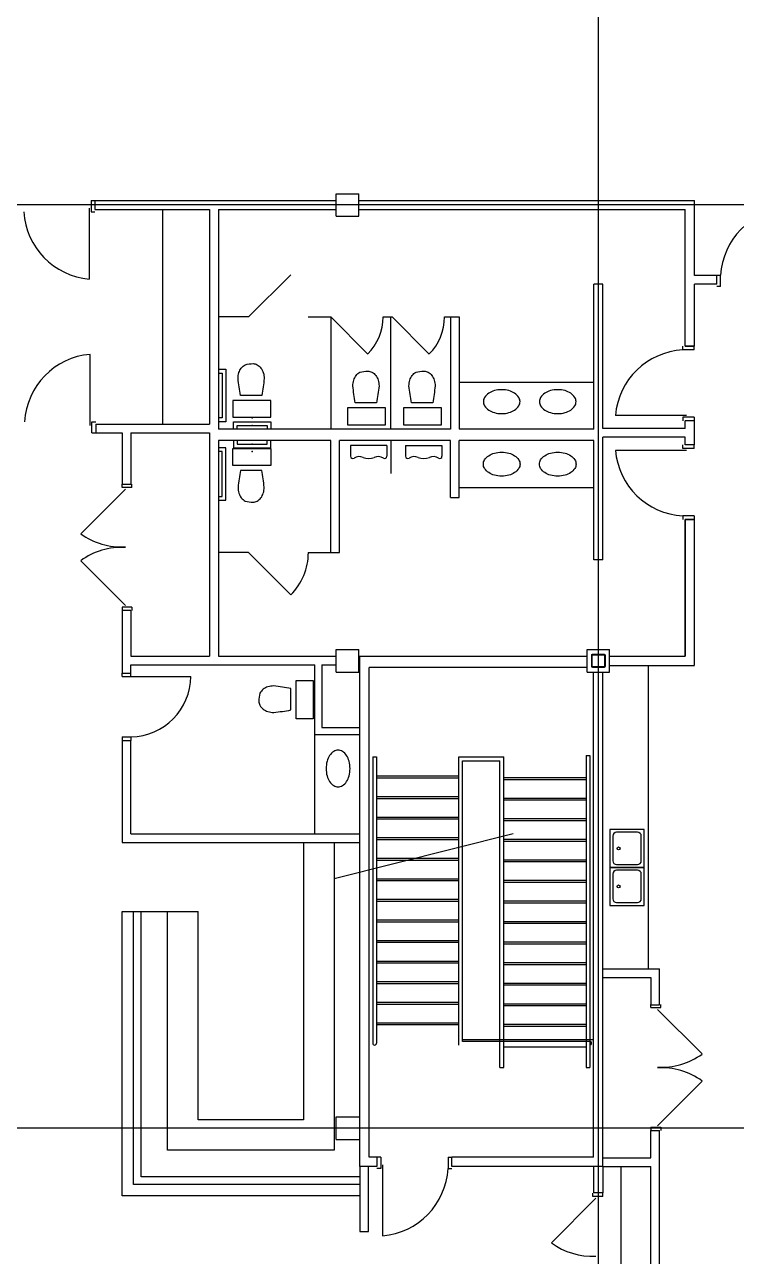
# Model space of a CAD drawing. Header units: millimetres. Extents: x 626570 to 643256, y 6233 to 11343.
# Drawn here: x 627226 to 627600, y 7213 to 7862 of the extents above; entities that cross this region are included whole.
import ezdxf

# ---------------------------------------------------------------- set-up
doc = ezdxf.new("R2010")
doc.units = ezdxf.units.MM
doc.header["$LTSCALE"] = 4000
doc.header["$MEASUREMENT"] = 0
doc.linetypes.add('DASHDOT', pattern=[1, 0.5, -0.25, 0, -0.25])
for name, color, linetype in [('2012-201_DOOR', 4, 'CONTINUOUS'), ('2012-201_FIXTURES', 4, 'CONTINUOUS'), ('2012-201_MILLWORK', 4, 'CONTINUOUS'), ('2012-201_STAIRS', 4, 'CONTINUOUS'), ('DOOR-THRESHOLD-42', 4, 'CONTINUOUS'), ('MASTERFOUNDATION_1', 4, 'DASHDOT'), ('MASTERFOUNDATION_25', 7, 'CONTINUOUS'), ('METAL-PARTITION', 4, 'CONTINUOUS'), ('STAIRS-ABOVE-BE59', 4, 'CONTINUOUS'), ('WALL-GYPSUM-BOARD', 7, 'CONTINUOUS')]:
    doc.layers.add(name, color=color, linetype=linetype)

msp = doc.modelspace()

# ---------------------------------------------------------------- linework, layer by layer
at = {"layer": '2012-201_DOOR', "linetype": 'Continuous'}
for p, q in [((627259.93, 7764.99), (627259.93, 7727.59)), ((627260.91, 7768.93), (627262.88, 7768.93)), ((627260.91, 7768.93), (627260.91, 7763.03)), ((627260.91, 7763.03), (627262.88, 7763.03)), ((627592.09, 7729.56), (627590.12, 7729.56)), ((627592.09, 7723.66), (627592.09, 7729.56)), ((627592.09, 7723.66), (627590.12, 7723.66)), ((627572.17, 7690.27), (627572.17, 7692.24)), ((627578.08, 7690.27), (627578.08, 7692.24)), ((627260.36, 7650.55), (627260.36, 7687.95)), ((627578.08, 7690.27), (627572.17, 7690.27)), ((627574.14, 7655.82), (627536.74, 7655.82)), ((627578.08, 7654.84), (627572.17, 7654.84)), ((627572.17, 7654.84), (627572.17, 7652.87)), ((627578.08, 7654.84), (627578.08, 7652.87)), ((627261.34, 7646.61), (627261.34, 7652.51)), ((627261.34, 7652.51), (627263.31, 7652.51)), ((627261.34, 7646.61), (627263.31, 7646.61)), ((627572.17, 7638.38), (627572.17, 7640.35)), ((627578.08, 7638.38), (627578.08, 7640.35)), ((627574.14, 7637.4), (627536.74, 7637.4)), ((627578.08, 7638.38), (627572.17, 7638.38)), ((627278.92, 7617.05), (627255.41, 7593.54)), ((627277.13, 7617.92), (627277.13, 7619.67)), ((627282.38, 7617.92), (627277.13, 7617.92)), ((627282.38, 7617.92), (627282.38, 7619.67)), ((627578.08, 7602.95), (627572.17, 7602.95)), ((627572.17, 7602.95), (627572.17, 7600.98)), ((627578.08, 7602.95), (627578.08, 7600.98)), ((627278.92, 7555.81), (627255.41, 7579.31)), ((627277.17, 7554.92), (627277.17, 7553.17)), ((627282.38, 7554.92), (627277.17, 7554.92)), ((627282.38, 7554.92), (627282.38, 7553.17)), ((627277.13, 7518.38), (627277.13, 7520.15)), ((627277.13, 7518.38), (627281.86, 7518.38)), ((627281.86, 7518.38), (627281.86, 7520.15)), ((627281.86, 7518.38), (627313.35, 7518.38)), ((627277.13, 7486.49), (627281.86, 7486.49)), ((627277.13, 7486.49), (627277.13, 7484.72)), ((627281.86, 7486.49), (627281.86, 7484.72)), ((627555.36, 7343.98), (627555.36, 7345.73)), ((627555.36, 7343.98), (627560.61, 7343.98)), ((627558.86, 7343.09), (627582.37, 7319.58)), ((627560.61, 7343.98), (627560.61, 7345.73)), ((627558.86, 7281.84), (627582.37, 7305.35)), ((627555.36, 7280.97), (627555.36, 7279.22)), ((627555.36, 7280.97), (627560.61, 7280.97)), ((627560.61, 7280.97), (627560.61, 7279.22)), ((627413.23, 7265.19), (627411.26, 7265.19)), ((627413.23, 7265.19), (627413.23, 7259.29)), ((627448.67, 7265.19), (627450.63, 7265.19)), ((627448.67, 7265.19), (627448.67, 7259.29)), ((627413.23, 7259.29), (627411.26, 7259.29)), ((627414.22, 7261.25), (627414.22, 7223.85)), ((627448.67, 7259.29), (627450.63, 7259.29)), ((627524.83, 7244.53), (627524.83, 7246.28)), ((627530.08, 7244.53), (627524.83, 7244.53)), ((627530.08, 7244.53), (627530.08, 7246.28)), ((627526.35, 7243.65), (627503.08, 7220.15))]:
    msp.add_line(p, q, dxfattribs=at)
at = {"layer": '2012-201_FIXTURES', "linetype": 'Continuous'}
for p, q in [((627350.68, 7666.37), (627339.46, 7666.37)), ((627335.36, 7663.71), (627335.36, 7654.84)), ((627355.36, 7663.71), (627335.36, 7663.71)), ((627355.36, 7654.84), (627355.36, 7663.71)), ((627395.76, 7659.77), (627395.76, 7650.9)), ((627415.76, 7659.77), (627395.76, 7659.77)), ((627411.08, 7662.43), (627399.86, 7662.43)), ((627415.76, 7650.9), (627415.76, 7659.77)), ((627425.29, 7659.77), (627425.29, 7650.9)), ((627445.29, 7659.77), (627425.29, 7659.77)), ((627440.61, 7662.43), (627429.39, 7662.43)), ((627445.29, 7650.9), (627445.29, 7659.77)), ((627335.36, 7654.84), (627355.36, 7654.84)), ((627395.76, 7650.9), (627415.76, 7650.9)), ((627425.29, 7650.9), (627445.29, 7650.9)), ((627416.52, 7640.04), (627397.39, 7640.04)), ((627397.39, 7640.04), (627397.39, 7634.31)), ((627416.52, 7640.04), (627416.52, 7634.31)), ((627426.35, 7640.04), (627445.49, 7640.04)), ((627426.35, 7640.04), (627426.35, 7634.31)), ((627445.49, 7640.04), (627445.49, 7634.31)), ((627335.36, 7638.38), (627355.36, 7638.38)), ((627335.36, 7629.51), (627335.36, 7638.38)), ((627355.36, 7638.38), (627355.36, 7629.51)), ((627355.36, 7629.51), (627335.36, 7629.51)), ((627350.68, 7626.85), (627339.46, 7626.85)), ((627366, 7500.71), (627366, 7512.07)), ((627368.7, 7516.22), (627377.68, 7516.22)), ((627368.7, 7495.97), (627368.7, 7516.22)), ((627377.68, 7516.22), (627377.68, 7495.97)), ((627377.68, 7495.97), (627368.7, 7495.97)), ((627551.86, 7437.82), (627533.86, 7437.82)), ((627533.86, 7437.82), (627533.86, 7417.82)), ((627535.36, 7434.32), (627535.36, 7421.32)), ((627548.36, 7436.32), (627537.36, 7436.32)), ((627550.36, 7421.32), (627550.36, 7434.32)), ((627551.86, 7417.82), (627551.86, 7437.82)), ((627537.36, 7419.32), (627548.36, 7419.32)), ((627533.86, 7417.82), (627551.86, 7417.82)), ((627551.86, 7417.82), (627533.86, 7417.82)), ((627533.86, 7417.82), (627533.86, 7397.82)), ((627535.36, 7414.32), (627535.36, 7401.32)), ((627548.36, 7416.32), (627537.36, 7416.32)), ((627550.36, 7401.32), (627550.36, 7414.32)), ((627551.86, 7397.82), (627551.86, 7417.82)), ((627533.86, 7397.82), (627551.86, 7397.82)), ((627537.36, 7399.32), (627548.36, 7399.32))]:
    msp.add_line(p, q, dxfattribs=at)
at = {"layer": '2012-201_FIXTURES', "linetype": 'Continuous', "flags": 128}
for points in [[(627339.46, 7666.37, -0.015251), (627338.19, 7675.25), (627338.19, 7675.25, -0.075792), (627338.66, 7678.33, -0.08602), (627339.91, 7680.77, -0.106), (627341.91, 7682.5), (627341.91, 7682.5, -0.067104), (627346.07, 7683.06, -0.126303), (627348.23, 7682.5, -0.106), (627350.23, 7680.77, -0.08602), (627351.48, 7678.33, -0.075792), (627351.95, 7675.25), (627351.95, 7675.25, -0.015251), (627350.68, 7666.37)], [(627399.86, 7662.44, -0.015251), (627398.59, 7671.32), (627398.59, 7671.32, -0.075792), (627399.06, 7674.39, -0.08602), (627400.31, 7676.83, -0.106), (627402.31, 7678.56), (627402.31, 7678.56, -0.067104), (627406.47, 7679.12, -0.126303), (627408.63, 7678.56, -0.106), (627410.63, 7676.83, -0.08602), (627411.88, 7674.39, -0.075792), (627412.35, 7671.32), (627412.35, 7671.32, -0.015251), (627411.08, 7662.44)], [(627429.39, 7662.44, -0.015251), (627428.12, 7671.32), (627428.12, 7671.32, -0.075792), (627428.59, 7674.39, -0.08602), (627429.84, 7676.83, -0.106), (627431.84, 7678.56), (627431.84, 7678.56, -0.067104), (627436, 7679.12, -0.126303), (627438.16, 7678.56, -0.106), (627440.16, 7676.83, -0.08602), (627441.41, 7674.39, -0.075792), (627441.88, 7671.32), (627441.88, 7671.32, -0.015251), (627440.61, 7662.44)], [(627339.46, 7626.84, 0.015251), (627338.19, 7617.96), (627338.19, 7617.96, 0.075792), (627338.66, 7614.89, 0.08602), (627339.91, 7612.45, 0.106), (627341.91, 7610.72), (627341.91, 7610.72, 0.067104), (627346.07, 7610.16, 0.126303), (627348.23, 7610.72, 0.106), (627350.23, 7612.45, 0.08602), (627351.48, 7614.89, 0.075792), (627351.95, 7617.96), (627351.95, 7617.96, 0.015251), (627350.68, 7626.84)], [(627366, 7512.07, 0.015251), (627357.01, 7513.36), (627357.01, 7513.36, 0.075792), (627353.89, 7512.88, 0.08602), (627351.42, 7511.62, 0.106), (627349.67, 7509.59), (627349.67, 7509.59, 0.067104), (627349.1, 7505.38, 0.126303), (627349.67, 7503.19, 0.106), (627351.42, 7501.17, 0.08602), (627353.89, 7499.9, 0.075792), (627357.01, 7499.42), (627357.01, 7499.42, 0.015251), (627366, 7500.71)]]:
    msp.add_lwpolyline(points, format="xyb", dxfattribs=at)
for points in [[(627476.89, 7656.77, 0.066096), (627480.73, 7657.28, 0.078706), (627483.71, 7658.61, 0.107169), (627485.88, 7660.81, 0.142343), (627486.54, 7663.06, 0.142343), (627485.88, 7665.32, 0.107169), (627483.71, 7667.52, 0.078706), (627480.73, 7668.85, 0.066096), (627476.89, 7669.36, 0.066096), (627473.04, 7668.85, 0.078706), (627470.06, 7667.52, 0.107169), (627467.89, 7665.32, 0.142343), (627467.24, 7663.06, 0.142343), (627467.89, 7660.81, 0.107169), (627470.06, 7658.61, 0.078706), (627473.04, 7657.28, 0.066096), (627476.89, 7656.77)], [(627506.38, 7656.77, 0.066096), (627510.22, 7657.28, 0.078706), (627513.2, 7658.61, 0.107169), (627515.37, 7660.81, 0.142343), (627516.03, 7663.06, 0.142343), (627515.37, 7665.32, 0.107169), (627513.2, 7667.52, 0.078706), (627510.22, 7668.85, 0.066096), (627506.38, 7669.36, 0.066096), (627502.53, 7668.85, 0.078706), (627499.55, 7667.52, 0.107169), (627497.38, 7665.32, 0.142343), (627496.72, 7663.06, 0.142343), (627497.38, 7660.81, 0.107169), (627499.55, 7658.61, 0.078706), (627502.53, 7657.28, 0.066096), (627506.38, 7656.77)], [(627476.89, 7636.45, -0.066096), (627480.73, 7635.94, -0.078706), (627483.71, 7634.61, -0.107169), (627485.88, 7632.41, -0.142343), (627486.54, 7630.15, -0.142343), (627485.88, 7627.9, -0.107169), (627483.71, 7625.7, -0.078706), (627480.73, 7624.36, -0.066096), (627476.89, 7623.85, -0.066096), (627473.04, 7624.36, -0.078706), (627470.06, 7625.7, -0.107169), (627467.89, 7627.9, -0.142343), (627467.24, 7630.15, -0.142343), (627467.89, 7632.41, -0.107169), (627470.06, 7634.61, -0.078706), (627473.04, 7635.94, -0.066096), (627476.89, 7636.45)], [(627506.38, 7636.45, -0.066096), (627510.22, 7635.94, -0.078706), (627513.2, 7634.61, -0.107169), (627515.37, 7632.41, -0.142343), (627516.03, 7630.15, -0.142343), (627515.37, 7627.9, -0.107169), (627513.2, 7625.7, -0.078706), (627510.22, 7624.36, -0.066096), (627506.38, 7623.85, -0.066096), (627502.53, 7624.36, -0.078706), (627499.55, 7625.7, -0.107169), (627497.38, 7627.9, -0.142343), (627496.72, 7630.15, -0.142343), (627497.38, 7632.41, -0.107169), (627499.55, 7634.61, -0.078706), (627502.53, 7635.94, -0.066096), (627506.38, 7636.45)], [(627384.52, 7469.88, 0.066096), (627385.03, 7466.03, 0.078706), (627386.36, 7463.05, 0.107169), (627388.56, 7460.88, 0.142343), (627390.81, 7460.22, 0.142343), (627393.07, 7460.88, 0.107169), (627395.27, 7463.05, 0.078706), (627396.6, 7466.03, 0.066096), (627397.11, 7469.88, 0.066096), (627396.6, 7473.72, 0.078706), (627395.27, 7476.7, 0.107169), (627393.07, 7478.87, 0.142343), (627390.81, 7479.53, 0.142343), (627388.56, 7478.87, 0.107169), (627386.36, 7476.7, 0.078706), (627385.03, 7473.72, 0.066096), (627384.52, 7469.88)]]:
    msp.add_lwpolyline(points, format="xyb", close=True, dxfattribs=at)
at = {"layer": '2012-201_FIXTURES', "linetype": 'Continuous'}
for centre in [(627538.36, 7427.82), (627538.36, 7407.82)]:
    msp.add_circle(centre, 0.787, dxfattribs=at)
for centre, radius, start, end in [((627398.57, 7634.31), 1.18, 180, 303.222), ((627401.96, 7629.14), 5, 65.364, 123.222), ((627406.96, 7640.04), 6.99, 245.365, 294.636), ((627411.96, 7629.14), 5, 56.778, 114.636), ((627415.34, 7634.31), 1.18, 236.778, 0), ((627427.53, 7634.31), 1.18, 180, 303.222), ((627430.92, 7629.14), 5, 65.364, 123.222), ((627435.92, 7640.04), 6.99, 245.364, 294.635), ((627440.92, 7629.14), 5, 56.778, 114.636), ((627444.31, 7634.31), 1.18, 236.778, 0), ((627537.36, 7434.32), 2, 90, 180), ((627548.36, 7434.32), 2, 0, 90), ((627537.36, 7421.32), 2, 180, 270), ((627548.36, 7421.32), 2, 270, 0), ((627537.36, 7414.32), 2, 90, 180), ((627548.36, 7414.32), 2, 0, 90), ((627537.36, 7401.32), 2, 180, 270), ((627548.36, 7401.32), 2, 270, 0)]:
    msp.add_arc(centre, radius, start, end, dxfattribs=at)
at = {"layer": '2012-201_MILLWORK', "linetype": 'Continuous'}
for p, q in [((627298.43, 7764.29), (627298.43, 7651.25)), ((627454.57, 7673.38), (627525.44, 7673.38)), ((627454.57, 7617.87), (627525.44, 7617.87)), ((627554.08, 7364.44), (627554.08, 7524.21)), ((627378.67, 7435.58), (627378.67, 7487.87)), ((627372.68, 7430.86), (627372.68, 7284.92)), ((627388.68, 7430.86), (627388.68, 7268.92)), ((627277.13, 7244.92), (627277.13, 7394.69)), ((627277.13, 7394.69), (627317.13, 7394.69)), ((627283.13, 7250.92), (627283.13, 7394.69)), ((627287.13, 7254.92), (627287.13, 7394.69)), ((627301.13, 7268.92), (627301.13, 7394.69)), ((627317.13, 7284.92), (627317.13, 7394.69)), ((627372.68, 7284.92), (627317.13, 7284.92)), ((627388.68, 7268.92), (627301.13, 7268.92)), ((627539.61, 7260.07), (627539.61, 7165.7)), ((627402.68, 7250.92), (627283.13, 7250.92)), ((627402.68, 7254.92), (627287.13, 7254.92)), ((627402.68, 7244.92), (627277.13, 7244.92))]:
    msp.add_line(p, q, dxfattribs=at)
at = {"layer": '2012-201_STAIRS', "linetype": 'Continuous'}
for p, q in [((627411.03, 7465.98), (627454.34, 7465.98)), ((627521.26, 7464.01), (627477.96, 7464.01)), ((627411.03, 7455.15), (627454.34, 7455.15)), ((627521.26, 7453.18), (627477.96, 7453.18)), ((627411.03, 7444.32), (627454.34, 7444.32)), ((627521.26, 7442.36), (627477.96, 7442.36)), ((627482.86, 7435.43), (627388.69, 7411.83)), ((627411.03, 7433.5), (627454.34, 7433.5)), ((627521.26, 7431.53), (627477.96, 7431.53)), ((627411.03, 7422.67), (627431.94, 7422.67)), ((627521.26, 7420.7), (627477.96, 7420.7)), ((627521.26, 7409.88), (627477.96, 7409.88)), ((627521.26, 7399.05), (627477.96, 7399.05)), ((627521.26, 7388.22), (627477.96, 7388.22)), ((627521.26, 7377.4), (627477.96, 7377.4)), ((627521.26, 7366.57), (627477.96, 7366.57)), ((627521.26, 7355.74), (627477.96, 7355.74)), ((627521.26, 7344.92), (627477.96, 7344.92)), ((627521.26, 7334.09), (627477.96, 7334.09)), ((627521.26, 7323.26), (627477.96, 7323.26))]:
    msp.add_line(p, q, dxfattribs=at)
at = {"layer": 'DOOR-THRESHOLD-42', "linetype": 'Continuous'}
for centre, radius, start, end in [((627263.09, 7765.13), 37.67, 183.198, 265.188), ((627629.7, 7727.46), 37.67, 94.812, 176.802), ((627263.52, 7650.41), 37.67, 94.812, 176.802), ((627574.27, 7652.66), 37.67, 93.198, 175.188), ((627574.27, 7640.56), 37.67, 184.812, 266.802), ((627276.83, 7622.85), 36.31, 233.844, 273.297), ((627276.82, 7550.01), 36.29, 86.682, 126.149), ((627281.09, 7518.75), 32.27, 271.362, 359.349), ((627560.96, 7348.88), 36.29, 266.682, 306.149), ((627560.95, 7276.04), 36.31, 53.844, 93.297), ((627411.06, 7261.39), 37.67, 274.812, 356.802), ((627524.28, 7248.81), 35.66, 233.506, 273.319)]:
    msp.add_arc(centre, radius, start, end, dxfattribs=at)
at = {"layer": 'MASTERFOUNDATION_1', "linetype": 'DASHDOT'}
for p, q in [((627527.76, 6626.93), (627527.76, 11123.23)), ((628161.49, 7766.61), (626795.24, 7766.61)), ((643023.86, 7526.61), (626795.24, 7526.61)), ((643023.86, 7526.61), (626795.24, 7526.61)), ((628161.49, 7280.51), (626795.24, 7280.51))]:
    msp.add_line(p, q, dxfattribs=at)
at = {"layer": 'MASTERFOUNDATION_25', "linetype": 'Continuous', "flags": 128}
for points in [[(627524.88, 7530.11), (627530.64, 7530.11), (627530.66, 7530.11), (627530.68, 7530.11), (627530.7, 7530.1), (627530.73, 7530.1), (627530.75, 7530.1), (627530.77, 7530.09), (627530.79, 7530.09), (627530.81, 7530.08), (627530.83, 7530.08), (627530.85, 7530.07), (627530.87, 7530.06), (627530.89, 7530.05), (627530.91, 7530.05), (627530.93, 7530.04), (627530.95, 7530.02), (627530.97, 7530.01), (627530.99, 7530), (627531, 7529.99), (627531.02, 7529.98), (627531.04, 7529.96), (627531.05, 7529.95), (627531.07, 7529.93), (627531.09, 7529.92), (627531.1, 7529.9), (627531.11, 7529.89), (627531.13, 7529.87), (627531.14, 7529.85), (627531.15, 7529.83), (627531.17, 7529.82), (627531.18, 7529.8), (627531.19, 7529.78), (627531.2, 7529.76), (627531.21, 7529.74), (627531.21, 7529.72), (627531.22, 7529.7), (627531.23, 7529.68), (627531.24, 7529.66), (627531.24, 7529.64), (627531.25, 7529.62), (627531.25, 7529.59), (627531.25, 7529.57), (627531.26, 7529.55), (627531.26, 7529.53), (627531.26, 7529.51), (627531.26, 7529.49), (627531.26, 7523.73), (627531.26, 7523.71), (627531.26, 7523.69), (627531.26, 7523.66), (627531.25, 7523.64), (627531.25, 7523.62), (627531.25, 7523.6), (627531.24, 7523.58), (627531.24, 7523.56), (627531.23, 7523.54), (627531.22, 7523.52), (627531.21, 7523.5), (627531.21, 7523.48), (627531.2, 7523.46), (627531.19, 7523.44), (627531.18, 7523.42), (627531.17, 7523.4), (627531.15, 7523.38), (627531.14, 7523.36), (627531.13, 7523.35), (627531.11, 7523.33), (627531.1, 7523.31), (627531.09, 7523.3), (627531.07, 7523.28), (627531.05, 7523.27), (627531.04, 7523.25), (627531.02, 7523.24), (627531, 7523.23), (627530.99, 7523.21), (627530.97, 7523.2), (627530.95, 7523.19), (627530.93, 7523.18), (627530.91, 7523.17), (627530.89, 7523.16), (627530.87, 7523.15), (627530.85, 7523.15), (627530.83, 7523.14), (627530.81, 7523.13), (627530.79, 7523.13), (627530.77, 7523.12), (627530.75, 7523.12), (627530.73, 7523.11), (627530.7, 7523.11), (627530.68, 7523.11), (627530.66, 7523.11), (627530.64, 7523.11), (627524.88, 7523.11), (627524.86, 7523.11), (627524.84, 7523.11), (627524.82, 7523.11), (627524.8, 7523.11), (627524.77, 7523.12), (627524.75, 7523.12), (627524.73, 7523.13), (627524.71, 7523.13), (627524.69, 7523.14), (627524.67, 7523.15), (627524.65, 7523.15), (627524.63, 7523.16), (627524.61, 7523.17), (627524.59, 7523.18), (627524.57, 7523.19), (627524.55, 7523.2), (627524.53, 7523.21), (627524.52, 7523.23), (627524.5, 7523.24), (627524.48, 7523.25), (627524.47, 7523.27), (627524.45, 7523.28), (627524.43, 7523.3), (627524.42, 7523.31), (627524.41, 7523.33), (627524.39, 7523.35), (627524.38, 7523.36), (627524.37, 7523.38), (627524.35, 7523.4), (627524.34, 7523.42), (627524.33, 7523.44), (627524.32, 7523.46), (627524.31, 7523.48), (627524.31, 7523.5), (627524.3, 7523.52), (627524.29, 7523.54), (627524.28, 7523.56), (627524.28, 7523.58), (627524.27, 7523.6), (627524.27, 7523.62), (627524.27, 7523.64), (627524.26, 7523.66), (627524.26, 7523.69), (627524.26, 7523.71), (627524.26, 7523.73), (627524.26, 7529.49), (627524.26, 7529.51), (627524.26, 7529.53), (627524.26, 7529.55), (627524.27, 7529.57), (627524.27, 7529.59), (627524.27, 7529.62), (627524.28, 7529.64), (627524.28, 7529.66), (627524.29, 7529.68), (627524.3, 7529.7), (627524.31, 7529.72), (627524.31, 7529.74), (627524.32, 7529.76), (627524.33, 7529.78), (627524.34, 7529.8), (627524.35, 7529.82), (627524.37, 7529.83), (627524.38, 7529.85), (627524.39, 7529.87), (627524.41, 7529.89), (627524.42, 7529.9), (627524.43, 7529.92), (627524.45, 7529.93), (627524.47, 7529.95), (627524.48, 7529.96), (627524.5, 7529.98), (627524.52, 7529.99), (627524.53, 7530), (627524.55, 7530.01), (627524.57, 7530.02), (627524.59, 7530.04), (627524.61, 7530.05), (627524.63, 7530.05), (627524.65, 7530.06), (627524.67, 7530.07), (627524.69, 7530.08), (627524.71, 7530.08), (627524.73, 7530.09), (627524.75, 7530.09), (627524.77, 7530.1), (627524.8, 7530.1), (627524.82, 7530.1), (627524.84, 7530.11), (627524.86, 7530.11), (627524.88, 7530.11)], [(627524.88, 7529.8), (627530.64, 7529.8), (627530.65, 7529.8), (627530.66, 7529.79), (627530.67, 7529.79), (627530.68, 7529.79), (627530.69, 7529.79), (627530.7, 7529.79), (627530.71, 7529.79), (627530.72, 7529.78), (627530.73, 7529.78), (627530.74, 7529.78), (627530.75, 7529.77), (627530.76, 7529.77), (627530.77, 7529.76), (627530.78, 7529.76), (627530.79, 7529.75), (627530.8, 7529.75), (627530.81, 7529.74), (627530.82, 7529.74), (627530.83, 7529.73), (627530.84, 7529.72), (627530.85, 7529.72), (627530.85, 7529.71), (627530.86, 7529.7), (627530.87, 7529.69), (627530.88, 7529.68), (627530.88, 7529.68), (627530.89, 7529.67), (627530.89, 7529.66), (627530.9, 7529.65), (627530.91, 7529.64), (627530.91, 7529.63), (627530.92, 7529.62), (627530.92, 7529.61), (627530.92, 7529.6), (627530.93, 7529.59), (627530.93, 7529.58), (627530.94, 7529.57), (627530.94, 7529.56), (627530.94, 7529.55), (627530.94, 7529.54), (627530.94, 7529.53), (627530.95, 7529.52), (627530.95, 7529.51), (627530.95, 7529.5), (627530.95, 7529.49), (627530.95, 7523.73), (627530.95, 7523.72), (627530.95, 7523.71), (627530.95, 7523.7), (627530.94, 7523.69), (627530.94, 7523.68), (627530.94, 7523.67), (627530.94, 7523.66), (627530.94, 7523.64), (627530.93, 7523.63), (627530.93, 7523.62), (627530.92, 7523.61), (627530.92, 7523.6), (627530.92, 7523.59), (627530.91, 7523.58), (627530.91, 7523.58), (627530.9, 7523.57), (627530.89, 7523.56), (627530.89, 7523.55), (627530.88, 7523.54), (627530.88, 7523.53), (627530.87, 7523.52), (627530.86, 7523.52), (627530.85, 7523.51), (627530.85, 7523.5), (627530.84, 7523.49), (627530.83, 7523.49), (627530.82, 7523.48), (627530.81, 7523.47), (627530.8, 7523.47), (627530.79, 7523.46), (627530.78, 7523.46), (627530.77, 7523.45), (627530.76, 7523.45), (627530.75, 7523.44), (627530.74, 7523.44), (627530.73, 7523.44), (627530.72, 7523.43), (627530.71, 7523.43), (627530.7, 7523.43), (627530.69, 7523.43), (627530.68, 7523.42), (627530.67, 7523.42), (627530.66, 7523.42), (627530.65, 7523.42), (627530.64, 7523.42), (627524.88, 7523.42), (627524.87, 7523.42), (627524.86, 7523.42), (627524.85, 7523.42), (627524.84, 7523.42), (627524.83, 7523.43), (627524.82, 7523.43), (627524.81, 7523.43), (627524.8, 7523.43), (627524.79, 7523.44), (627524.78, 7523.44), (627524.77, 7523.44), (627524.76, 7523.45), (627524.75, 7523.45), (627524.74, 7523.46), (627524.73, 7523.46), (627524.72, 7523.47), (627524.71, 7523.47), (627524.7, 7523.48), (627524.69, 7523.49), (627524.68, 7523.49), (627524.68, 7523.5), (627524.67, 7523.51), (627524.66, 7523.52), (627524.65, 7523.52), (627524.65, 7523.53), (627524.64, 7523.54), (627524.63, 7523.55), (627524.63, 7523.56), (627524.62, 7523.57), (627524.61, 7523.58), (627524.61, 7523.58), (627524.6, 7523.59), (627524.6, 7523.6), (627524.6, 7523.61), (627524.59, 7523.62), (627524.59, 7523.63), (627524.59, 7523.64), (627524.58, 7523.66), (627524.58, 7523.67), (627524.58, 7523.68), (627524.58, 7523.69), (627524.57, 7523.7), (627524.57, 7523.71), (627524.57, 7523.72), (627524.57, 7523.73), (627524.57, 7529.49), (627524.57, 7529.5), (627524.57, 7529.51), (627524.57, 7529.52), (627524.58, 7529.53), (627524.58, 7529.54), (627524.58, 7529.55), (627524.58, 7529.56), (627524.59, 7529.57), (627524.59, 7529.58), (627524.59, 7529.59), (627524.6, 7529.6), (627524.6, 7529.61), (627524.6, 7529.62), (627524.61, 7529.63), (627524.61, 7529.64), (627524.62, 7529.65), (627524.63, 7529.66), (627524.63, 7529.67), (627524.64, 7529.68), (627524.65, 7529.68), (627524.65, 7529.69), (627524.66, 7529.7), (627524.67, 7529.71), (627524.68, 7529.72), (627524.68, 7529.72), (627524.69, 7529.73), (627524.7, 7529.74), (627524.71, 7529.74), (627524.72, 7529.75), (627524.73, 7529.75), (627524.74, 7529.76), (627524.75, 7529.76), (627524.76, 7529.77), (627524.77, 7529.77), (627524.78, 7529.78), (627524.79, 7529.78), (627524.8, 7529.78), (627524.81, 7529.79), (627524.82, 7529.79), (627524.83, 7529.79), (627524.84, 7529.79), (627524.85, 7529.79), (627524.86, 7529.79), (627524.87, 7529.8), (627524.88, 7529.8)]]:
    msp.add_lwpolyline(points, close=True, dxfattribs=at)
at = {"layer": 'METAL-PARTITION', "linetype": 'Continuous'}
for p, q in [((627343.67, 7707.63), (627365.94, 7729.9)), ((627343.67, 7707.63), (627327.88, 7707.63)), ((627375.16, 7707.63), (627386.93, 7707.63)), ((627386.93, 7707.63), (627386.93, 7648.58)), ((627386.93, 7707.63), (627406.42, 7688.14)), ((627414.49, 7707.63), (627419.27, 7707.63)), ((627418.43, 7707.63), (627418.43, 7648.58)), ((627419.27, 7707.63), (627438.76, 7688.14)), ((627446.83, 7707.63), (627449.93, 7707.63)), ((627327.88, 7680.07), (627331.82, 7680.07)), ((627331.82, 7680.07), (627331.82, 7652.51)), ((627327.88, 7678.1), (627329.85, 7678.1)), ((627329.85, 7678.1), (627329.85, 7654.48)), ((627329.85, 7654.48), (627327.88, 7654.48)), ((627331.82, 7652.51), (627327.88, 7652.51)), ((627335.75, 7648.58), (627335.75, 7652.51)), ((627335.75, 7652.51), (627355.44, 7652.51)), ((627337.72, 7648.58), (627337.72, 7650.55)), ((627337.72, 7650.55), (627353.47, 7650.55)), ((627353.47, 7650.55), (627353.47, 7648.58)), ((627355.44, 7652.51), (627355.44, 7648.58)), ((627335.75, 7642.67), (627335.75, 7638.73)), ((627337.72, 7642.67), (627337.72, 7640.7)), ((627337.72, 7640.7), (627353.47, 7640.7)), ((627353.47, 7640.7), (627353.47, 7642.67)), ((627355.44, 7638.73), (627355.44, 7642.67)), ((627418.78, 7625.23), (627418.78, 7642.67)), ((627331.82, 7638.73), (627327.88, 7638.73)), ((627329.85, 7636.77), (627327.88, 7636.77)), ((627329.85, 7613.14), (627329.85, 7636.77)), ((627331.82, 7611.18), (627331.82, 7638.73)), ((627335.75, 7638.73), (627355.44, 7638.73)), ((627327.88, 7613.14), (627329.85, 7613.14)), ((627327.88, 7611.18), (627331.82, 7611.18)), ((627343.67, 7583.62), (627327.88, 7583.62)), ((627343.67, 7583.62), (627365.94, 7561.34)), ((627375.16, 7583.62), (627386.93, 7583.62))]:
    msp.add_line(p, q, dxfattribs=at)
for centre, radius in [((627386.93, 7707.63), 27.56), ((627419.27, 7707.63), 27.56), ((627343.67, 7583.62), 31.5)]:
    msp.add_arc(centre, radius, 315, 0, dxfattribs=at)
for p in [(627345.59, 7654.48), (627345.59, 7650.55), (627345.59, 7640.7), (627345.59, 7636.77)]:
    msp.add_point(p, dxfattribs=at)
at = {"layer": 'STAIRS-ABOVE-BE59', "linetype": 'Continuous'}
for p, q in [((627411.03, 7464.99), (627454.34, 7464.99)), ((627521.26, 7464.99), (627477.96, 7464.99)), ((627411.03, 7454.17), (627454.34, 7454.17)), ((627521.26, 7454.17), (627477.96, 7454.17)), ((627411.03, 7443.34), (627454.34, 7443.34)), ((627521.26, 7443.34), (627477.96, 7443.34)), ((627411.03, 7432.51), (627454.34, 7432.51)), ((627521.26, 7432.51), (627477.96, 7432.51)), ((627454.34, 7324.25), (627454.34, 7428.28)), ((627456.3, 7326.21), (627456.3, 7428.78)), ((627411.03, 7421.69), (627454.34, 7421.69)), ((627431.94, 7422.67), (627454.34, 7422.67)), ((627521.26, 7421.69), (627477.96, 7421.69)), ((627409.06, 7416.94), (627409.06, 7325.23)), ((627411.03, 7417.43), (627411.03, 7325.23)), ((627411.03, 7411.84), (627454.34, 7411.84)), ((627411.03, 7410.86), (627454.34, 7410.86)), ((627521.26, 7410.86), (627477.96, 7410.86)), ((627411.03, 7401.02), (627454.34, 7401.02)), ((627411.03, 7400.03), (627454.34, 7400.03)), ((627521.26, 7400.03), (627477.96, 7400.03)), ((627411.03, 7390.19), (627454.34, 7390.19)), ((627411.03, 7389.21), (627454.34, 7389.21)), ((627521.26, 7389.21), (627477.96, 7389.21)), ((627411.03, 7379.36), (627454.34, 7379.36)), ((627411.03, 7378.38), (627454.34, 7378.38)), ((627521.26, 7378.38), (627477.96, 7378.38)), ((627411.03, 7368.54), (627454.34, 7368.54)), ((627411.03, 7367.55), (627454.34, 7367.55)), ((627521.26, 7367.55), (627477.96, 7367.55)), ((627411.03, 7357.71), (627454.34, 7357.71)), ((627411.03, 7356.73), (627454.34, 7356.73)), ((627521.26, 7356.73), (627477.96, 7356.73)), ((627411.03, 7346.88), (627454.34, 7346.88)), ((627411.03, 7345.9), (627454.34, 7345.9)), ((627521.26, 7345.9), (627477.96, 7345.9)), ((627411.03, 7336.06), (627454.34, 7336.06)), ((627411.03, 7335.07), (627454.34, 7335.07)), ((627521.26, 7335.07), (627477.96, 7335.07)), ((627456.3, 7327.2), (627525.2, 7327.2)), ((627523.23, 7326.21), (627456.3, 7326.21))]:
    msp.add_line(p, q, dxfattribs=at)
for centre, start, end in [((627410.04, 7325.23), 180, 0), ((627523.23, 7325.23), 270, 90)]:
    msp.add_arc(centre, 0.984, start, end, dxfattribs=at)
at = {"layer": 'WALL-GYPSUM-BOARD', "linetype": 'Continuous'}
for p, q in [((627389.85, 7772.51), (627401.66, 7772.51)), ((627389.85, 7760.7), (627389.85, 7772.51)), ((627401.66, 7760.7), (627401.66, 7772.51)), ((627262.88, 7768.93), (627389.85, 7768.93)), ((627262.88, 7768.93), (627262.88, 7764.29)), ((627262.88, 7764.29), (627323.23, 7764.29)), ((627323.23, 7764.29), (627323.23, 7651.25)), ((627327.88, 7764.29), (627327.88, 7648.58)), ((627327.88, 7764.29), (627389.85, 7764.29)), ((627401.66, 7768.93), (627578.31, 7768.93)), ((627401.66, 7764.29), (627573.43, 7764.29)), ((627573.43, 7692.24), (627573.43, 7764.29)), ((627578.31, 7729.56), (627578.31, 7768.93)), ((627389.85, 7760.7), (627401.66, 7760.7)), ((627525.44, 7648.58), (627525.44, 7724.92)), ((627530.08, 7724.92), (627525.44, 7724.92)), ((627530.08, 7648.93), (627530.08, 7724.92)), ((627590.12, 7729.56), (627578.31, 7729.56)), ((627590.12, 7724.92), (627578.31, 7724.92)), ((627578.31, 7692.24), (627578.31, 7724.92)), ((627590.12, 7724.92), (627590.12, 7729.56)), ((627449.93, 7707.63), (627449.93, 7648.58)), ((627449.93, 7707.63), (627454.57, 7707.63)), ((627454.57, 7707.63), (627454.57, 7648.58)), ((627578.31, 7692.24), (627573.43, 7692.24)), ((627573.43, 7692.24), (627578.31, 7692.24)), ((627578.31, 7652.87), (627573.43, 7652.87)), ((627573.43, 7648.93), (627573.43, 7652.87)), ((627578.31, 7640.35), (627578.31, 7652.87)), ((627263.31, 7651.25), (627323.23, 7651.25)), ((627263.31, 7651.25), (627263.31, 7646.61)), ((627263.31, 7646.61), (627277.13, 7646.61)), ((627277.13, 7646.61), (627277.13, 7619.46)), ((627281.78, 7646.61), (627323.23, 7646.61)), ((627281.78, 7646.61), (627281.78, 7619.46)), ((627323.23, 7646.61), (627323.23, 7529.05)), ((627449.93, 7648.58), (627327.88, 7648.58)), ((627525.44, 7648.58), (627454.57, 7648.58)), ((627573.43, 7648.93), (627530.08, 7648.93)), ((627386.93, 7642.67), (627327.88, 7642.67)), ((627327.88, 7642.67), (627327.88, 7529.05)), ((627386.93, 7583.62), (627386.93, 7642.67)), ((627391.58, 7583.62), (627391.58, 7642.67)), ((627449.93, 7642.67), (627391.58, 7642.67)), ((627449.93, 7612.67), (627449.93, 7642.67)), ((627525.44, 7642.67), (627454.57, 7642.67)), ((627454.57, 7612.67), (627454.57, 7642.67)), ((627525.44, 7579.76), (627525.44, 7642.67)), ((627573.43, 7644.29), (627530.08, 7644.29)), ((627530.08, 7579.76), (627530.08, 7644.29)), ((627573.43, 7640.35), (627573.43, 7644.29)), ((627578.31, 7640.35), (627573.43, 7640.35)), ((627281.78, 7619.46), (627277.13, 7619.46)), ((627449.93, 7612.67), (627454.57, 7612.67)), ((627573.43, 7529.05), (627573.43, 7600.98)), ((627573.43, 7600.98), (627573.43, 7529.05)), ((627578.31, 7600.98), (627573.43, 7600.98)), ((627573.43, 7600.98), (627578.31, 7600.98)), ((627578.31, 7524.29), (627578.31, 7600.98)), ((627386.93, 7583.62), (627391.58, 7583.62)), ((627530.08, 7579.76), (627525.44, 7579.76)), ((627277.17, 7553.17), (627277.17, 7520.15)), ((627281.78, 7553.17), (627277.17, 7553.17)), ((627281.78, 7553.17), (627281.78, 7529.05)), ((627389.85, 7532.51), (627401.66, 7532.51)), ((627389.85, 7520.7), (627389.85, 7532.51)), ((627401.66, 7520.7), (627401.66, 7532.51)), ((627521.85, 7520.7), (627521.85, 7532.51)), ((627521.85, 7532.51), (627533.67, 7532.51)), ((627533.67, 7520.7), (627533.67, 7532.51)), ((627281.78, 7529.05), (627323.23, 7529.05)), ((627281.78, 7524.4), (627378.67, 7524.4)), ((627281.78, 7520.15), (627281.78, 7524.4)), ((627327.88, 7529.05), (627389.85, 7529.05)), ((627378.67, 7487.87), (627378.67, 7524.4)), ((627382.21, 7524.4), (627382.21, 7491.41)), ((627382.21, 7524.4), (627389.85, 7524.4)), ((627401.66, 7529.05), (627521.85, 7529.05)), ((627402.21, 7260.31), (627402.21, 7529.05)), ((627407.09, 7265.19), (627407.09, 7523.06)), ((627521.85, 7523.06), (627407.09, 7523.06)), ((627533.67, 7529.05), (627573.43, 7529.05)), ((627533.67, 7524.21), (627578.31, 7524.21)), ((627277.17, 7520.15), (627281.78, 7520.15)), ((627389.85, 7520.7), (627401.66, 7520.7)), ((627521.85, 7520.7), (627533.67, 7520.7)), ((627525.2, 7265.19), (627525.2, 7520.7)), ((627530.08, 7260.31), (627530.08, 7520.7)), ((627382.21, 7491.41), (627402.21, 7491.41)), ((627277.13, 7484.72), (627277.13, 7430.94)), ((627277.13, 7484.72), (627281.78, 7484.72)), ((627281.78, 7435.58), (627281.78, 7484.72)), ((627378.67, 7487.87), (627402.21, 7487.87)), ((627409.06, 7475.98), (627411.03, 7475.98)), ((627409.06, 7475.98), (627409.06, 7416.94)), ((627411.03, 7475.98), (627411.03, 7417.43)), ((627454.34, 7475.98), (627477.96, 7475.98)), ((627454.34, 7428.28), (627454.34, 7475.98)), ((627456.3, 7474.01), (627475.99, 7474.01)), ((627456.3, 7428.78), (627456.3, 7474.01)), ((627475.99, 7312.43), (627475.99, 7474.01)), ((627477.96, 7312.43), (627477.96, 7475.98)), ((627521.26, 7476.81), (627521.26, 7312.43)), ((627521.26, 7476.81), (627523.23, 7476.81)), ((627523.23, 7476.81), (627523.23, 7312.43)), ((627281.78, 7435.58), (627402.21, 7435.58)), ((627277.13, 7430.94), (627402.21, 7430.94)), ((627530.08, 7364.44), (627560, 7364.44)), ((627560, 7345.52), (627560, 7364.44)), ((627530.08, 7359.8), (627555.36, 7359.8)), ((627555.36, 7359.8), (627555.36, 7345.52)), ((627555.36, 7345.52), (627560, 7345.52)), ((627475.99, 7312.43), (627477.96, 7312.43)), ((627521.26, 7312.43), (627523.23, 7312.43)), ((627389.85, 7286.41), (627402.21, 7286.41)), ((627389.85, 7274.6), (627389.85, 7286.41)), ((627555.36, 7264.95), (627555.36, 7279.22)), ((627555.36, 7279.22), (627560, 7279.22)), ((627560, 7161.06), (627560, 7279.22)), ((627389.85, 7274.6), (627402.21, 7274.6)), ((627411.26, 7265.19), (627407.09, 7265.19)), ((627411.26, 7265.19), (627411.26, 7260.31)), ((627525.2, 7265.19), (627450.63, 7265.19)), ((627450.63, 7260.31), (627450.63, 7265.19)), ((627530.08, 7264.95), (627555.36, 7264.95)), ((627402.21, 7260.31), (627402.21, 7226.06)), ((627411.26, 7260.31), (627402.21, 7260.31)), ((627406.85, 7226.06), (627406.85, 7260.31)), ((627530.08, 7260.31), (627450.63, 7260.31)), ((627525.44, 7246.52), (627525.44, 7260.31)), ((627530.08, 7260.31), (627555.36, 7260.31)), ((627530.08, 7260.07), (627530.08, 7246.52)), ((627555.36, 7165.7), (627555.36, 7260.31)), ((627530.08, 7246.52), (627525.44, 7246.52)), ((627402.21, 7226.06), (627406.85, 7226.06))]:
    msp.add_line(p, q, dxfattribs=at)

doc.saveas('drawing.dxf')
